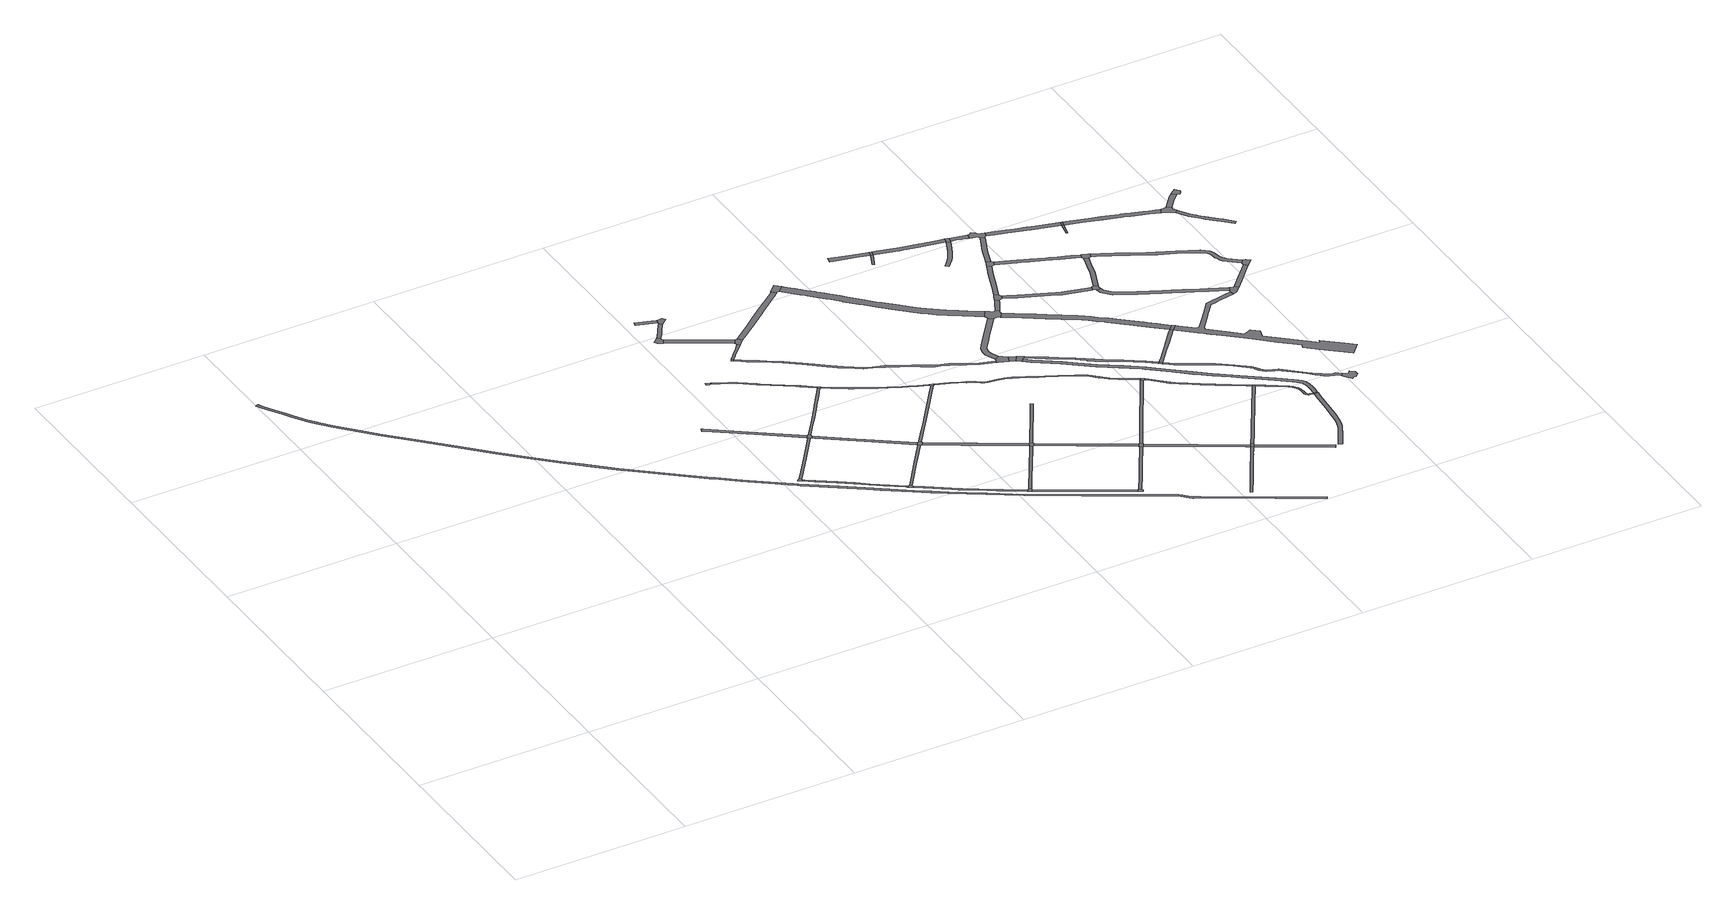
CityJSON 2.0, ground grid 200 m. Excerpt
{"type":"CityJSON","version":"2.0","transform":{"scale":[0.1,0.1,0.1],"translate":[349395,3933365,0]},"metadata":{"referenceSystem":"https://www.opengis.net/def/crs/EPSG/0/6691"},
"CityObjects":{
"road1":{"type":"Road","geometry":[{"type":"MultiSurface","lod":"1","boundaries":[[[0,1,2,3,4,5,6,7,8]]]}]},
"road2":{"type":"Road","attributes":{"RoadStructureAttribute.sectionType":"1"},"geometry":[{"type":"MultiSurface","lod":"1","boundaries":[[[9,10,11,12,13,14,15,16,17,18]]]}]},
"road3":{"type":"Road","attributes":{"RoadStructureAttribute.sectionType":"1"},"geometry":[{"type":"MultiSurface","lod":"1","boundaries":[[[7,19,20,21,22,23,24,25,8]]]}]},
"road4":{"type":"Road","attributes":{"RoadStructureAttribute.sectionType":"1"},"geometry":[{"type":"MultiSurface","lod":"1","boundaries":[[[26,27,28,29,30,31,32,33,34,35,36,37,38,39,40,41,42,43,44,45,46,47,48,49,50,51,52,53,54,55,56,57,58,59,60,61,62,63,64,65,66,67,68,69,70,71,72,73,74,75,76,77,78,79,80,81,82,83,84,85,86,87,88,89,90,91,92,93,94,95,96,97,98,99,100,101,102,103,104,105,106,107,108,109,110,111,112,113,114,115,116,117,118,119,120,121,122,123,124,125,126,127,128,129,130,131,132,133,134,135,136,137]]]}]},
"road5":{"type":"Road","attributes":{"RoadStructureAttribute.sectionType":"1"},"geometry":[{"type":"MultiSurface","lod":"1","boundaries":[[[138,139,140,141,142,143,144,5,4,145,146,147,148,149,150,151,152]]]}]},
"road6":{"type":"Road","geometry":[{"type":"MultiSurface","lod":"1","boundaries":[[[153,154,155,156,157,158,159,160]]]}]},
"road7":{"type":"Road","geometry":[{"type":"MultiSurface","lod":"1","boundaries":[[[12,22,21,161,162,163,164,13]]]}]},
"road8":{"type":"Road","geometry":[{"type":"MultiSurface","lod":"1","boundaries":[[[151,165,166,167,168,169,170,171,152]]]}]},
"road9":{"type":"Road","geometry":[{"type":"MultiSurface","lod":"1","boundaries":[[[172,173,174,175,176,177,178,179]]]}]},
"road10":{"type":"Road","attributes":{"RoadStructureAttribute.sectionType":"1"},"geometry":[{"type":"MultiSurface","lod":"1","boundaries":[[[180,181,182,183,162,161,184,185,186,187]]]}]},
"road11":{"type":"Road","attributes":{"RoadStructureAttribute.sectionType":"1"},"geometry":[{"type":"MultiSurface","lod":"1","boundaries":[[[188,189,190,191,192,193,194,195,172,179]]]}]},
"road12":{"type":"Road","attributes":{"RoadStructureAttribute.sectionType":"1"},"geometry":[{"type":"MultiSurface","lod":"1","boundaries":[[[196,197,198,199,200]]]}]},
"road13":{"type":"Road","attributes":{"RoadStructureAttribute.sectionType":"1"},"geometry":[{"type":"MultiSurface","lod":"1","boundaries":[[[201,202,203,204,205,206,207,208,209,210,211,212,213,214,215,216,217,218,219,220,221,153,160]]]}]},
"road14":{"type":"Road","attributes":{"RoadStructureAttribute.sectionType":"1"},"geometry":[{"type":"MultiSurface","lod":"1","boundaries":[[[163,222,223,224,225,226,227,228,229,230,231,232,233,234,235,236,237,238,239,240,241,242,164]]]}]},
"road15":{"type":"Road","attributes":{"RoadStructureAttribute.sectionType":"1"},"geometry":[{"type":"MultiSurface","lod":"1","boundaries":[[[243,244,170,169,245,246,247,248,249,250,251]]]}]},
"road16":{"type":"Road","attributes":{"RoadStructureAttribute.sectionType":"1"},"geometry":[{"type":"MultiSurface","lod":"1","boundaries":[[[252,253,254,255,256,257,258,259,260,261,262,263,264,265,266,166,165]]]}]},
"road17":{"type":"Road","geometry":[{"type":"MultiSurface","lod":"1","boundaries":[[[267,268,269,270]]]}]},
"road18":{"type":"Road","attributes":{"RoadStructureAttribute.sectionType":"1"},"geometry":[{"type":"MultiSurface","lod":"1","boundaries":[[[271,272,273,274,177,176,275,276,277]]]}]},
"road19":{"type":"Road","geometry":[{"type":"MultiSurface","lod":"1","boundaries":[[[278,279,200,199,192,191,280,281,282]]]}]},
"road20":{"type":"Road","attributes":{"RoadStructureAttribute.sectionType":"1"},"geometry":[{"type":"MultiSurface","lod":"1","boundaries":[[[283,284,285,286,287,288,289,290,291,292,267,270]]]}]},
"road21":{"type":"Road","geometry":[{"type":"MultiSurface","lod":"1","boundaries":[[[251,250,293,294,295,296,180,187]]]}]},
"road22":{"type":"Road","geometry":[{"type":"MultiSurface","lod":"1","boundaries":[[[212,211,297,232,231,298,299,300]]]}]},
"road23":{"type":"Road","geometry":[{"type":"MultiSurface","lod":"1","boundaries":[[[301,302,303,271,277,304,287,286]]]}]},
"road24":{"type":"Road","geometry":[{"type":"MultiSurface","lod":"1","boundaries":[[[305,260,259,306,307,308,309]]]}]},
"road25":{"type":"Road","attributes":{"RoadStructureAttribute.sectionType":"1"},"geometry":[{"type":"MultiSurface","lod":"1","boundaries":[[[310,311,312,313,294,293,314,315,316,317,318,319]]]}]},
"road26":{"type":"Road","attributes":{"RoadStructureAttribute.sectionType":"1"},"geometry":[{"type":"MultiSurface","lod":"1","boundaries":[[[320,321,322,323,324,325,326,327,328,329,330,331,296,295,332,333,334,335,336,337]]]}]},
"road27":{"type":"Road","attributes":{"RoadStructureAttribute.sectionType":"1"},"geometry":[{"type":"MultiSurface","lod":"1","boundaries":[[[338,339,340,341,342,343,344,345,346,347,348,349,350,351,352,353,354,355,356,357,358,359,300,299]]]}]},
"road28":{"type":"Road","attributes":{"RoadStructureAttribute.sectionType":"1"},"geometry":[{"type":"MultiSurface","lod":"1","boundaries":[[[360,361,362,363,364,365,309,308,366,367,368,369,370]]]}]},
"road29":{"type":"Road","attributes":{"RoadStructureAttribute.sectionType":"1"},"geometry":[{"type":"MultiSurface","lod":"1","boundaries":[[[371,372,373,307,306,374,375,376]]]}]},
"road30":{"type":"Road","attributes":{"RoadStructureAttribute.sectionType":"1"},"geometry":[{"type":"MultiSurface","lod":"1","boundaries":[[[302,377,378,379,380,381,382,383,384,385,386,387,388,389,390,391,392,393,394,395,303]]]}]},
"road31":{"type":"Road","attributes":{"RoadStructureAttribute.sectionType":"1"},"geometry":[{"type":"MultiSurface","lod":"1","boundaries":[[[269,396,397,398,399,400,401,402,403,404,405,406,407,408,409,410,411,412,413,414,415,416,417,418,419,420,421,422,423,424,425,426,427,428,429,430,431,432,433,434,435,436,437,438,439,440,441,442,443,444,445,446,447,448,449,450,451,452,270]]]}]},
"road32":{"type":"Road","geometry":[{"type":"MultiSurface","lod":"1","boundaries":[[[318,370,369,453,454,455,456,319]]]}]},
"road33":{"type":"Road","geometry":[{"type":"MultiSurface","lod":"1","boundaries":[[[457,458,459,460,461,462,350,349,463,320,337]]]}]},
"road34":{"type":"Road","geometry":[{"type":"MultiSurface","lod":"1","boundaries":[[[464,465,466,467,371,376]]]}]},
"road35":{"type":"Road","geometry":[{"type":"MultiSurface","lod":"1","boundaries":[[[468,469,470,386,385,471,472,473]]]}]},
"road36":{"type":"Road","attributes":{"RoadStructureAttribute.sectionType":"1"},"geometry":[{"type":"MultiSurface","lod":"1","boundaries":[[[455,474,475,476,477,478,479,480,481,456]]]}]},
"road37":{"type":"Road","attributes":{"RoadStructureAttribute.sectionType":"1"},"geometry":[{"type":"MultiSurface","lod":"1","boundaries":[[[453,482,483,484,485,486,487,488,489,454]]]}]},
"road38":{"type":"Road","attributes":{"RoadStructureAttribute.sectionType":"1"},"geometry":[{"type":"MultiSurface","lod":"1","boundaries":[[[490,491,492,493,494,495,496,467,466,497,498,499,500,501,502,503]]]}]},
"road39":{"type":"Road","geometry":[{"type":"MultiSurface","lod":"1","boundaries":[[[504,505,487,486,490,503,506,507]]]}]},
"road40":{"type":"Road","attributes":{"function":"3","RoadStructureAttribute.sectionType":"1"},"geometry":[{"type":"MultiSurface","lod":"1","boundaries":[[[472,508,509,510,511,512,513,514,515,516,517,518,519,520,521,522,523,524,525,526,527,528,529,530,531,532,533,534,535,536,537,538,539,540,541,542,543,544,545,546,547,548,549,550,551,552,553,554,555,556,557,558,473]]]}]},
"road41":{"type":"Road","attributes":{"RoadStructureAttribute.sectionType":"1"},"geometry":[{"type":"MultiSurface","lod":"1","boundaries":[[[559,560,561,562,563,564,565,566,567,568,569,570,571,572,573,574,575,576,577,578,579,580,581,582,583,584,585,586,460,459,587,588,589,590,591,592,593,594,595,596,597,598,599,600,601,602,603,604,605,606,607,608,609,610,611,612,613,614,615,616,617]]]}]},
"road42":{"type":"Road","geometry":[{"type":"MultiSurface","lod":"1","boundaries":[[[618,424,423,619,620,621,622,623,624,625]]]}]},
"road43":{"type":"Road","attributes":{"RoadStructureAttribute.sectionType":"1"},"geometry":[{"type":"MultiSurface","lod":"1","boundaries":[[[626,627,621,620]]]}]},
"road44":{"type":"Road","geometry":[{"type":"MultiSurface","lod":"1","boundaries":[[[628,629,627,626,630,631,632,633]]]}]},
"road45":{"type":"Road","attributes":{"RoadStructureAttribute.sectionType":"1"},"geometry":[{"type":"MultiSurface","lod":"1","boundaries":[[[624,634,635,636,637,638,639,640,641,642,643,644,645,646,647,648,649,650,651,652,653,654,625]]]}]},
"road46":{"type":"Road","attributes":{"RoadStructureAttribute.sectionType":"1"},"geometry":[{"type":"MultiSurface","lod":"1","boundaries":[[[655,656,657,658,659,660,661,662,663,664,665,666,667,668,507,506]]]}]},
"road47":{"type":"Road","attributes":{"RoadStructureAttribute.sectionType":"1"},"geometry":[{"type":"MultiSurface","lod":"1","boundaries":[[[669,670,671,672,673,674,675,676]]]}]},
"road48":{"type":"Road","attributes":{"RoadStructureAttribute.sectionType":"1"},"geometry":[{"type":"MultiSurface","lod":"1","boundaries":[[[677,678,679,680,681,682,683,684,685,686,687,505,504,688,689,690,691,692,693,694,695,696]]]}]},
"road49":{"type":"Road","attributes":{"RoadStructureAttribute.sectionType":"1"},"geometry":[{"type":"MultiSurface","lod":"1","boundaries":[[[661,697,698,699,700,701,702,703,704,705,706,707,708,709,710,711,712,713,714,715,716]]]}]},
"road50":{"type":"Road","geometry":[{"type":"MultiSurface","lod":"1","boundaries":[[[671,717,718,719,720,721,722]]]}]},
"road51":{"type":"Road","geometry":[{"type":"MultiSurface","lod":"1","boundaries":[[[723,672,671,722,724]]]}]},
"road52":{"type":"Road","geometry":[{"type":"MultiSurface","lod":"1","boundaries":[[[725,726,727,728,729,533,532,730,645,644,731,732,733,734,735]]]}]},
"road53":{"type":"Road","geometry":[{"type":"MultiSurface","lod":"1","boundaries":[[[736,662,661,716,737,738]]]}]},
"road54":{"type":"Road","attributes":{"RoadStructureAttribute.sectionType":"1"},"geometry":[{"type":"MultiSurface","lod":"1","boundaries":[[[632,739,740,741,742,743,744,745,746,747,748,749,750,751,752,753,754,755,756,757,758,759,760,761,762,763,764,765,766,767,768,769,770,771,772,633]]]}]},
"road55":{"type":"Road","attributes":{"RoadStructureAttribute.sectionType":"1"},"geometry":[{"type":"MultiSurface","lod":"1","boundaries":[[[773,774,727,726,775,776]]]}]},
"road56":{"type":"Road","geometry":[{"type":"MultiSurface","lod":"1","boundaries":[[[777,778,779,780,781,559,617,782,677,696]]]}]},
"road57":{"type":"Road","geometry":[{"type":"MultiSurface","lod":"1","boundaries":[[[783,784,773,776,785,786,787,788]]]}]},
"road58":{"type":"Road","attributes":{"RoadStructureAttribute.sectionType":"1"},"geometry":[{"type":"MultiSurface","lod":"1","boundaries":[[[789,790,791,792,793,794,795,796,797,798,799,800,801,723,724]]]}]},
"road59":{"type":"Road","attributes":{"RoadStructureAttribute.sectionType":"1"},"geometry":[{"type":"MultiSurface","lod":"1","boundaries":[[[802,803,737,716,804,805,806,807,808]]]}]},
"road60":{"type":"Road","attributes":{"RoadStructureAttribute.sectionType":"1"},"geometry":[{"type":"MultiSurface","lod":"1","boundaries":[[[630,809,810,811,812,813,814,815,816,817,818,819,820,821,822,823,824,825,826,827,828,829,830,831,832,833,834,835,836,837,838,839,840,841,842,843,844,845,846,847,848,849,850,851,852,853,854,855,856,857,858,859,860,861,862,631]]]}]},
"road61":{"type":"Road","attributes":{"RoadStructureAttribute.sectionType":"1"},"geometry":[{"type":"MultiSurface","lod":"1","boundaries":[[[787,863,864,865,866,867,868,869,870,871,872,873,788]]]}]},
"road62":{"type":"Road","attributes":{"RoadStructureAttribute.sectionType":"1"},"geometry":[{"type":"MultiSurface","lod":"1","boundaries":[[[874,875,876,877,878,879,880,881,882,883,884,885,886,887]]]}]},
"road63":{"type":"Road","geometry":[{"type":"MultiSurface","lod":"1","boundaries":[[[756,755,888,889]]]}]},
"road64":{"type":"Road","attributes":{"RoadStructureAttribute.sectionType":"1"},"geometry":[{"type":"MultiSurface","lod":"1","boundaries":[[[890,891,892,893,894,895,896,897,898,899,900,901,902,903,904,905,780,779,906,907,908,909,910,911,912,913,914,915,916,917,918,919,920,921,922]]]}]},
"road65":{"type":"Road","attributes":{"function":"3","RoadStructureAttribute.sectionType":"1"},"geometry":[{"type":"MultiSurface","lod":"1","boundaries":[[[734,923,924,925,926,927,928,929,930,931,932,933,934,935,936,937,938,939,940,941,942,943,944,945,946,947,948,949,950,951,952,953,954,955,956,957,958,959,960,961,962,963,735]]]}]},
"road66":{"type":"Road","geometry":[{"type":"MultiSurface","lod":"1","boundaries":[[[964,965,966,868,867,967,968,969,970]]]}]},
"road67":{"type":"Road","geometry":[{"type":"MultiSurface","lod":"1","boundaries":[[[971,795,794,887,886,972,973]]]}]},
"road68":{"type":"Road","attributes":{"RoadStructureAttribute.sectionType":"1"},"geometry":[{"type":"MultiSurface","lod":"1","boundaries":[[[974,975,976,977,978,979,980,981,982,786,785,983,984,985,986,987,988,989,990,991,992]]]}]},
"road69":{"type":"Road","attributes":{"RoadStructureAttribute.sectionType":"1"},"geometry":[{"type":"MultiSurface","lod":"1","boundaries":[[[836,993,994,995,996,997,998,999,1000,1001,1002,1003,1004,1005,1006,922,1007,1008,1009,1010,1011,1012,1013,1014,1015,736,738,1016,1017,1018,1019,1020,1021,1022,1006,1023,1024,1025,1026,1027,1028,1029,1030,1031,1032,1033,1034]]]}]},
"road70":{"type":"Road","attributes":{"RoadStructureAttribute.sectionType":"1"},"geometry":[{"type":"MultiSurface","lod":"1","boundaries":[[[972,1035,1036,1037,1038,1039,1040,1041,1042,973]]]}]},
"road71":{"type":"Road","attributes":{"RoadStructureAttribute.sectionType":"1"},"geometry":[{"type":"MultiSurface","lod":"1","boundaries":[[[1043,1044,1045,1046,1047,1048,964,970]]]}]},
"road72":{"type":"Road","attributes":{"RoadStructureAttribute.sectionType":"1"},"geometry":[{"type":"MultiSurface","lod":"1","boundaries":[[[1049,1050,1051,1052,1053,1054,1055,1056,756,889,1057,1058,1059,941]]]}]},
"road73":{"type":"Road","geometry":[{"type":"MultiSurface","lod":"1","boundaries":[[[890,922,1006,1005]]]}]},
"road74":{"type":"Road","geometry":[{"type":"MultiSurface","lod":"1","boundaries":[[[1040,1060,1061,1046,1045,1062,1063,1064,1065,1066,1067,1068,1069,1070,1041]]]}]},
"road75":{"type":"Road","attributes":{"RoadStructureAttribute.sectionType":"1"},"geometry":[{"type":"MultiSurface","lod":"1","boundaries":[[[1071,1072,1073,1074,1075,1076,1077,1078,1079,1080,1081,1082,1083,1084,1085,1034,1086,1087,1088,1089,1090,1091,1092,1093,1094,1095,1096,1097,1098,1099]]]}]},
"road76":{"type":"Road","attributes":{"RoadStructureAttribute.sectionType":"1"},"geometry":[{"type":"MultiSurface","lod":"1","boundaries":[[[1100,1101,1102,1103,1104,1105,1106,1107,1108,969,968,1109,1110,1111,1112,1113,1114,1115,1116,1117]]]}]},
"road77":{"type":"Road","geometry":[{"type":"MultiSurface","lod":"1","boundaries":[[[1118,1119,1120,1121,992,991,1122,1123]]]}]},
"road78":{"type":"Road","geometry":[{"type":"MultiSurface","lod":"1","boundaries":[[[941,1059,1124,1125,942]]]}]},
"road79":{"type":"Road","attributes":{"RoadStructureAttribute.sectionType":"1"},"geometry":[{"type":"MultiSurface","lod":"1","boundaries":[[[888,1126,1127,1128,1129,1130,1131,1132,1133,1134,1135,1136,1137,1138,1139,1140,1141,1142,1143,1144,1145,1146,1147,1148,1149,1150,1151,1152,1153,1154,1155,1156,1157,1158,1159,1160,1161,1162,1163,1164,1165,1166,1167,1168,1169,1170,1171,1172,1173,1174,1175,1176,1177,1178,1179,1180,1181,1182,1183,1184,1185,889]]]}]},
"road80":{"type":"Road","geometry":[{"type":"MultiSurface","lod":"1","boundaries":[[[1085,837,836,1034]]]}]},
"road81":{"type":"Road","attributes":{"RoadStructureAttribute.sectionType":"1"},"geometry":[{"type":"MultiSurface","lod":"1","boundaries":[[[1186,1187,1188,1189,1190,1191,1121,1120,1192,1193,1194,1195,1196,1197]]]}]},
"road82":{"type":"Road","attributes":{"RoadStructureAttribute.sectionType":"1"},"geometry":[{"type":"MultiSurface","lod":"1","boundaries":[[[1198,1199,1200,1201,1202,1203,1204,1205,1206,1064,1063,1207,1208,1209,1210,1211,1212,1213,1214]]]}]},
"road83":{"type":"Road","geometry":[{"type":"MultiSurface","lod":"1","boundaries":[[[1215,1216,1117,1116,1197,1196,1217,1218]]]}]},
"road84":{"type":"Road","attributes":{"RoadStructureAttribute.sectionType":"1"},"geometry":[{"type":"MultiSurface","lod":"1","boundaries":[[[1219,1220,1221,1222,1223,1224,1225,1226,1227,1228,1229,1230,1231,1118,1123,1232,1233,1234,1235,1236,1237,1238,1239,1240,1241,1242,1243,1244]]]}]},
"road85":{"type":"Road","geometry":[{"type":"MultiSurface","lod":"1","boundaries":[[[1214,1245,1246,1247]]]}]},
"road86":{"type":"Road","attributes":{"function":"3","RoadStructureAttribute.sectionType":"1"},"geometry":[{"type":"MultiSurface","lod":"1","boundaries":[[[1248,1249,1250,1251,1252,1253,1254,1255,1256,1257,1258,1259,1260,1261,1262,1263,1264,1265,1266,1267,1268,1269,1270,1271,1272,1273,1274,1275,1276,1277,1278,1279,1280,1281,1282,1283,1284,1285,1286,1287,1288,1289,1290,1291,1292,1293,1294,1295,1296,1124,1059]]]}]},
"road87":{"type":"Road","geometry":[{"type":"MultiSurface","lod":"1","boundaries":[[[1247,1297,1198,1214]]]}]},
"road88":{"type":"Road","geometry":[{"type":"MultiSurface","lod":"1","boundaries":[[[1298,1299,1157,1156,1300,1301,1302,1303,1304,1305,1306,1307]]]}]},
"road89":{"type":"Road","attributes":{"RoadStructureAttribute.sectionType":"1"},"geometry":[{"type":"MultiSurface","lod":"1","boundaries":[[[1217,1308,1309,1310,1311,1312,1313,1314,1315,1316,1317,1318,1319,1320,1321,1322,1323,1324,1325,1326,1327,1328,1329,1330,1331,1332,1333,1334,1335,1336,1337,1338,1339,1340,1341,1342,1343,1344,1345,1218]]]}]},
"road90":{"type":"Road","geometry":[{"type":"MultiSurface","lod":"1","boundaries":[[[1287,1286,1346,1347,1348,1349,1350,1219,1244]]]}]},
"road91":{"type":"Road","attributes":{"RoadStructureAttribute.sectionType":"1"},"geometry":[{"type":"MultiSurface","lod":"1","boundaries":[[[1351,1352,1353,1354,1355,1356,1357,1358,1359,1360,1361,1362,1363,1364,1365,1366,1367,1368,1369,1370,1371,1372,1373,1374,1297,1247]]]}]},
"road92":{"type":"Road","attributes":{"RoadStructureAttribute.sectionType":"1"},"geometry":[{"type":"MultiSurface","lod":"1","boundaries":[[[1375,1376,1377,1378,1379,1380,1381,1382,1348,1347]]]}]},
"road93":{"type":"Road","geometry":[{"type":"MultiSurface","lod":"1","boundaries":[[[1379,1378,1383,1384,1326,1325]]]}]},
"road94":{"type":"Road","geometry":[{"type":"MultiSurface","lod":"1","boundaries":[[[1385,1386,1387,1362,1361,1388,1389,1390,1391,1392,1393]]]}]},
"road95":{"type":"Road","attributes":{"RoadStructureAttribute.sectionType":"1"},"geometry":[{"type":"MultiSurface","lod":"1","boundaries":[[[1392,1394,1395,1396,1397,1398,1399,1400,1393]]]}]},
"road96":{"type":"Road","attributes":{"RoadStructureAttribute.sectionType":"1"},"geometry":[{"type":"MultiSurface","lod":"1","boundaries":[[[1401,1402,1403,1404,1405,1406,1407,1408,1409,1390,1389,1410,1411,1412,1413,1414,1415,1416,1417,1418,1419,1420,1421]]]}]},
"road97":{"type":"Road","geometry":[{"type":"MultiSurface","lod":"1","boundaries":[[[1422,1423,1397,1396,1424,1425,1426,1427]]]}]}
},
"vertices":[
[4183,2996,0],[4172,2996,0],[4158,2976,0],[4183,2958,0],[4196,2949,0],[4210,2969,0],[4208,2979,0],[4213,2989,0],[4191,3002,0],
[3842,4193,0],[4198,3936,0],[4203,3932,0],[4630,3622,0],[4653,3654,0],[4236,3957,0],[4221,3967,0],[3781,4295,0],[3770,4302,0],[3751,4259,0],
[4282,3083,0],[4434,3290,0],[4653,3590,0],[4632,3603,0],[4414,3305,0],[4317,3174,0],[4192,3002,0],
[32,6864,0],[102,6750,0],[156,6660,0],[211,6569,0],[308,6423,0],[349,6367,0],[396,6304,0],[499,6185,0],[621,6046,0],[662,6003,0],[849,5806,0],[1096,5554,0],[1429,5217,0],[1711,4934,0],[1950,4702,0],[2199,4466,0],[2382,4300,0],[2406,4278,0],[2678,4037,0],[2692,4026,0],[2936,3824,0],[3184,3617,0],[3392,3454,0],[3427,3426,0],[3647,3253,0],[3879,3076,0],[4036,2957,0],[4114,2898,0],[4140,2879,0],[4457,2659,0],[4701,2485,0],[4813,2405,0],[5089,2210,0],[5239,2109,0],[5241,2107,0],[5387,2011,0],[5553,1909,0],[5555,1908,0],[5719,1802,0],[6046,1590,0],[6560,1293,0],[7324,864,0],[7345,851,0],[7377,827,0],[7439,779,0],[7481,742,0],[7503,718,0],[7530,694,0],[7536,691,0],[7652,631,0],[7801,544,0],[8269,274,0],[8459,164,0],[8461,163,0],[8661,47,0],[8726,10,0],[8738,32,0],[8631,93,0],[8462,191,0],[8460,192,0],[8439,204,0],[7813,566,0],[7608,685,0],[7548,719,0],[7524,740,0],[7503,762,0],[7462,799,0],[7429,827,0],[7389,855,0],[7368,867,0],[7360,871,0],[7336,885,0],[6572,1315,0],[6059,1612,0],[5733,1823,0],[5553,1938,0],[5403,2036,0],[5326,2087,0],[5256,2134,0],[5106,2235,0],[4831,2429,0],[4767,2475,0],[4474,2684,0],[4132,2922,0],[4085,2957,0],[3897,3099,0],[3666,3277,0],[3445,3450,0],[3427,3464,0],[3203,3641,0],[2955,3847,0],[2712,4048,0],[2698,4060,0],[2426,4301,0],[2396,4328,0],[2219,4487,0],[1970,4724,0],[1732,4955,0],[1450,5238,0],[1117,5575,0],[871,5827,0],[643,6066,0],[521,6205,0],[418,6323,0],[397,6353,0],[333,6440,0],[236,6585,0],[199,6646,0],[127,6766,0],[58,6879,0],[31,6934,0],[2,6925,0],
[5082,2346,0],[4937,2449,0],[4775,2563,0],[4650,2660,0],[4505,2764,0],[4318,2892,0],[4225,2958,0],[4304,2872,0],[4491,2744,0],[4635,2640,0],[4760,2543,0],[4881,2457,0],[5068,2326,0],[5081,2316,0],[5097,2337,0],
[4272,4986,0],[4221,5010,0],[4212,4992,0],[4215,4984,0],[4247,4962,0],[4250,4967,0],[4257,4969,0],[4264,4968,0],
[4669,3592,0],[4692,3629,0],[4692,3645,0],[4670,3658,0],
[5128,2281,0],[5141,2302,0],[5136,2309,0],[5133,2315,0],[5135,2323,0],[5115,2338,0],[5107,2335,0],
[4200,5986,0],[4181,5963,0],[4135,5925,0],[4161,5894,0],[4208,5867,0],[4237,5920,0],[4226,5948,0],[4231,5960,0],
[5570,2984,0],[5566,2988,0],[5139,3300,0],[5120,3314,0],[4702,3568,0],[5114,3269,0],[5115,3268,0],[5551,2947,0],
[4273,6015,0],[4314,6079,0],[4364,6158,0],[4379,6173,0],[4350,6201,0],[4340,6192,0],[4331,6182,0],[4211,5999,0],
[4311,6283,0],[4133,6341,0],[4121,6293,0],[4344,6219,0],[4359,6269,0],
[4268,4966,0],[4348,4928,0],[4411,4897,0],[4462,4872,0],[4499,4847,0],[4670,4726,0],[4689,4713,0],[4787,4647,0],[5002,4498,0],[5038,4474,0],[5176,4370,0],[5190,4384,0],[5050,4490,0],[5026,4506,0],[4798,4663,0],[4701,4729,0],[4679,4745,0],[4511,4864,0],[4472,4890,0],[4434,4908,0],[4357,4946,0],
[4746,3719,0],[4801,3794,0],[4855,3868,0],[4911,3944,0],[4915,3950,0],[4951,4000,0],[4963,4017,0],[5013,4087,0],[5117,4234,0],[5195,4344,0],[5172,4357,0],[5165,4345,0],[5104,4258,0],[4995,4106,0],[4942,4031,0],[4930,4014,0],[4895,3964,0],[4889,3957,0],[4837,3886,0],[4782,3810,0],[4673,3663,0],
[5344,2650,0],[5170,2413,0],[5139,2329,0],[5197,2409,0],[5364,2636,0],[5412,2701,0],[5565,2910,0],[5574,2921,0],[5552,2935,0],
[5219,2222,0],[5376,2114,0],[5461,2055,0],[5512,2019,0],[5554,1994,0],[5685,1913,0],[5847,1806,0],[6115,1642,0],[6131,1668,0],[5698,1935,0],[5554,2023,0],[5527,2039,0],[5526,2040,0],[5390,2135,0],[5233,2243,0],
[4670,5267,0],[4654,5240,0],[4672,5229,0],[4689,5250,0],
[4879,5556,0],[4616,5708,0],[4578,5730,0],[4460,5796,0],[4401,5760,0],[4548,5678,0],[4849,5504,0],
[4421,6269,0],[4365,6267,0],[4388,6183,0],[4406,6202,0],[4448,6239,0],
[4734,5298,0],[4762,5328,0],[4779,5347,0],[4880,5449,0],[4856,5473,0],[4807,5413,0],[4805,5411,0],[4741,5343,0],[4738,5339,0],[4714,5314,0],
[5592,2924,0],[5618,2955,0],[5618,2979,0],[5592,2987,0],
[5176,4364,0],[5202,4348,0],[5207,4349,0],[5218,4366,0],
[4891,5461,0],[4950,5514,0],[4908,5560,0],[4858,5476,0],
[6137,1667,0],[6150,1620,0],[6167,1645,0],[6174,1664,0],[6148,1679,0],
[6536,2421,0],[6098,2675,0],[5957,2757,0],[5660,2930,0],[5677,2874,0],[5948,2717,0],[6078,2641,0],[6474,2411,0],[6544,2370,0],[6562,2406,0],
[6208,3829,0],[6205,3823,0],[6133,3723,0],[6076,3646,0],[5919,3431,0],[5918,3429,0],[5863,3355,0],[5809,3281,0],[5758,3212,0],[5704,3139,0],[5628,3036,0],[5597,2994,0],[5637,3005,0],[5940,3415,0],[6047,3562,0],[6154,3709,0],[6201,3773,0],[6230,3813,0],
[5301,4287,0],[5451,4196,0],[5502,4168,0],[5586,4122,0],[5663,4081,0],[5717,4052,0],[5805,4009,0],[5943,3947,0],[5994,3926,0],[6094,3884,0],[6095,3884,0],[6203,3842,0],[6212,3860,0],[6102,3903,0],[6019,3937,0],[5951,3965,0],[5813,4027,0],[5726,4069,0],[5673,4098,0],[5596,4140,0],[5461,4214,0],[5312,4304,0],
[6463,2218,0],[6410,2127,0],[6346,2018,0],[6274,1894,0],[6258,1866,0],[6232,1823,0],[6288,1859,0],[6298,1876,0],[6372,2003,0],[6570,2342,0],[6544,2357,0],
[7112,1108,0],[6650,1370,0],[6195,1626,0],[6179,1601,0],[6635,1344,0],[7097,1082,0],
[4978,5540,0],[5178,5694,0],[5286,5781,0],[5352,5835,0],[5389,5865,0],[5553,5995,0],[5602,6034,0],[5620,6048,0],[5680,6100,0],[5640,6145,0],[5603,6113,0],[5518,6045,0],[5467,6007,0],[5408,5961,0],[5369,5932,0],[5293,5869,0],[5236,5823,0],[5122,5729,0],[4940,5586,0],
[4745,5176,0],[4788,5145,0],[4796,5140,0],[4847,5109,0],[4881,5089,0],[4920,5063,0],[5099,4942,0],[5261,4819,0],[5458,4658,0],[5509,4616,0],[5548,4588,0],[5585,4566,0],[5697,4489,0],[5768,4439,0],[5804,4423,0],[5853,4408,0],[5898,4394,0],[5972,4357,0],[6238,4220,0],[6239,4220,0],[6297,4183,0],[6425,4112,0],[6480,4093,0],[6567,4064,0],[6684,4000,0],[6719,3981,0],[6848,3923,0],[7006,3869,0],[7016,3898,0],[6859,3951,0],[6770,3991,0],[6733,4008,0],[6579,4091,0],[6535,4106,0],[6463,4131,0],[6436,4140,0],[6319,4206,0],[6252,4247,0],[6233,4257,0],[5983,4385,0],[5907,4417,0],[5865,4430,0],[5812,4446,0],[5780,4460,0],[5604,4586,0],[5595,4592,0],[5551,4621,0],[5497,4664,0],[5490,4670,0],[5367,4769,0],[5213,4891,0],[5115,4966,0],[4969,5062,0],[4905,5106,0],[4859,5134,0],[4817,5160,0],[4814,5162,0],
[6589,2347,0],[6605,2384,0],[6604,2395,0],[6573,2409,0],
[6232,3815,0],[6237,3821,0],[6245,3824,0],[6252,3844,0],[6244,3847,0],[6221,3856,0],[6209,3835,0],
[7146,1056,0],[7160,1083,0],[7149,1092,0],[7121,1110,0],
[5724,6238,0],[5642,6157,0],[5641,6147,0],[5697,6115,0],[5717,6113,0],[5784,6178,0],
[6617,2423,0],[6623,2435,0],[6961,3020,0],[6935,3034,0],[6895,2965,0],[6808,2815,0],[6591,2438,0],[6585,2429,0],
[6971,2123,0],[7096,2051,0],[7212,1983,0],[7411,1867,0],[7519,1804,0],[7538,1840,0],[7467,1881,0],[7121,2083,0],
[7521,1792,0],[7321,1447,0],[7263,1348,0],[7251,1328,0],[7211,1258,0],[7158,1167,0],[7132,1122,0],[7158,1106,0],[7278,1314,0],[7286,1328,0],[7320,1386,0],[7346,1432,0],[7371,1475,0],[7547,1777,0],
[7579,1832,0],[7553,1846,0],[7559,1780,0],[7577,1815,0],
[5877,5952,0],[5897,5932,0],[5933,5895,0],[6071,5755,0],[6108,5718,0],[6190,5634,0],[6194,5619,0],[6311,5496,0],[6316,5491,0],[6329,5488,0],[6458,5349,0],[6562,5248,0],[6698,5116,0],[6787,5041,0],[6848,4991,0],[6880,4966,0],[6914,4939,0],[6932,4926,0],[7011,4872,0],[7045,4849,0],[7056,4841,0],[7134,4790,0],[7183,4758,0],[7240,4722,0],[7320,4669,0],[7372,4748,0],[7355,4759,0],[7306,4791,0],[7220,4848,0],[7143,4898,0],[7032,4969,0],[6924,5051,0],[6870,5092,0],[6828,5131,0],[6822,5136,0],[6763,5190,0],[6637,5310,0],[6526,5416,0],[6487,5457,0],[6382,5570,0],[6274,5684,0],[6220,5739,0],[6140,5820,0],[6103,5858,0],[6045,5917,0],[6032,5929,0],[6002,5961,0],[5966,5997,0],[5882,6079,0],[5846,6115,0],[5799,6163,0],
[8147,2887,0],[8117,2904,0],[8039,2951,0],[7961,2997,0],[7877,3056,0],[7855,3073,0],[7845,3080,0],[7797,3124,0],[7713,3206,0],[7701,3216,0],[7672,3233,0],[7601,3273,0],[7445,3350,0],[7322,3408,0],[7257,3432,0],[7148,3493,0],[7018,3555,0],[6975,3575,0],[6938,3586,0],[6851,3598,0],[6761,3611,0],[6729,3622,0],[6699,3636,0],[6650,3671,0],[6626,3688,0],[6566,3716,0],[6529,3732,0],[6410,3784,0],[6255,3822,0],[6403,3766,0],[6558,3698,0],[6558,3697,0],[6616,3671,0],[6638,3654,0],[6689,3619,0],[6721,3603,0],[6756,3591,0],[6848,3578,0],[6933,3566,0],[6968,3556,0],[7009,3537,0],[7139,3475,0],[7172,3457,0],[7213,3434,0],[7248,3413,0],[7314,3390,0],[7436,3332,0],[7591,3256,0],[7667,3213,0],[7689,3200,0],[7699,3191,0],[7783,3109,0],[7833,3064,0],[7843,3056,0],[7866,3040,0],[7950,2980,0],[8029,2934,0],[8106,2887,0],[8137,2869,0],
[7038,3917,0],[7025,3863,0],[7132,3821,0],[7164,3906,0],[7115,3938,0],[7090,3958,0],[7089,3959,0],[7032,3928,0],
[7198,3796,0],[7241,3865,0],
[7302,3832,0],[7280,3847,0],[7250,3755,0],[7277,3791,0],[7295,3801,0],[7311,3827,0],
[7067,3999,0],[7050,4038,0],[7042,4077,0],[7042,4093,0],[7045,4124,0],[7055,4153,0],[7122,4243,0],[7151,4281,0],[7187,4329,0],[7255,4417,0],[7384,4585,0],[7336,4622,0],[7128,4353,0],[7027,4222,0],[7026,4220,0],[6994,4166,0],[6981,4112,0],[6981,4052,0],[6994,4003,0],[7012,3966,0],[7020,3949,0],
[7970,1541,0],[8035,1504,0],[8471,1250,0],[8472,1249,0],[8474,1248,0],[8491,1239,0],[8512,1226,0],[8527,1264,0],[8498,1281,0],[8475,1294,0],[8473,1295,0],[8446,1311,0],[8055,1538,0],[7984,1580,0],
[6473,6324,0],[6744,6257,0],[6861,6227,0],[6872,6288,0],[6709,6329,0],[6671,6338,0],[6452,6394,0],[6436,6333,0],
[8136,2858,0],[8133,2854,0],[8122,2839,0],[8055,2722,0],[8005,2634,0],[7979,2590,0],[7964,2564,0],[7824,2320,0],[7823,2317,0],[7735,2164,0],[7590,1912,0],[7631,1922,0],[7670,1990,0],[7846,2298,0],[8014,2591,0],[8031,2620,0],[8080,2705,0],[8147,2823,0],[8156,2835,0],[8159,2839,0],
[8503,1211,0],[8494,1196,0],[8475,1163,0],[8473,1160,0],[8471,1156,0],[8284,833,0],[8231,741,0],[8193,675,0],[8129,565,0],[8094,505,0],[8120,490,0],[8152,545,0],[8212,649,0],[8253,719,0],[8452,1064,0],[8470,1095,0],[8472,1099,0],[8511,1165,0],[8537,1211,0],[8538,1211,0],
[6812,6119,0],[6791,6073,0],[6814,6062,0],[6824,6082,0],[6827,6089,0],[6885,6217,0],
[6902,6281,0],[6889,6225,0],
[7499,4661,0],[7511,4682,0],[7467,4706,0],[7443,4701,0],[7408,4724,0],[7332,4634,0],[7391,4594,0],[7425,4595,0],[7436,4591,0],[7461,4574,0],[7505,4641,0],
[8538,1272,0],[8561,1244,0],[8564,1257,0],
[7487,3680,0],[7546,3643,0],[7627,3592,0],[7744,3514,0],[7785,3487,0],[7828,3457,0],[7839,3430,0],[7905,3388,0],[7937,3366,0],[7999,3332,0],[8050,3303,0],[8130,3258,0],[8150,3247,0],[8241,3188,0],[8274,3162,0],[8341,3115,0],[8447,3034,0],[8468,3052,0],[8358,3140,0],[8256,3210,0],[8164,3270,0],[8088,3315,0],[8032,3348,0],[7984,3382,0],[7960,3399,0],[7913,3431,0],[7752,3543,0],[7686,3588,0],[7685,3589,0],[7603,3642,0],[7562,3669,0],[7522,3694,0],[7514,3699,0],[7503,3706,0],
[7557,4876,0],[7540,4839,0],[7584,4816,0],[7603,4854,0],
[8164,2842,0],[8172,2844,0],[8176,2844,0],[8189,2861,0],[8183,2865,0],[8137,2862,0],
[7592,4949,0],[7564,4890,0],[7644,4867,0],[7658,4913,0],[7647,4948,0],[7600,4967,0],
[7122,6165,0],[7165,6154,0],[7203,6146,0],[7240,6138,0],[7359,6116,0],[7656,6060,0],[7667,6117,0],[7625,6125,0],[7404,6167,0],[7393,6169,0],[7201,6206,0],[7131,6224,0],[6957,6267,0],
[8921,1036,0],[8618,1211,0],[8908,997,0],[9022,932,0],[9031,927,0],[9266,790,0],[9286,825,0],
[7322,3698,0],[7577,3523,0],[7717,3408,0],[7860,3291,0],[7962,3223,0],[8151,3099,0],[8256,3023,0],[8278,3007,0],[8491,2828,0],[8493,2826,0],[8662,2684,0],[8680,2669,0],[8685,2666,0],[8821,2563,0],[8978,2444,0],[9066,2377,0],[9336,2169,0],[9479,2059,0],[9516,2028,0],[9537,2007,0],[9556,1980,0],[9557,1975,0],[9567,1940,0],[9571,1896,0],[9571,1848,0],[9567,1800,0],[9566,1789,0],[9565,1777,0],[9610,1774,0],[9611,1787,0],[9616,1845,0],[9616,1898,0],[9612,1936,0],[9611,1948,0],[9597,1999,0],[9571,2036,0],[9545,2063,0],[9507,2094,0],[9362,2206,0],[9006,2479,0],[8837,2607,0],[8712,2701,0],[8708,2704,0],[8676,2731,0],[8494,2884,0],[8492,2886,0],[8307,3041,0],[8175,3137,0],[8115,3177,0],[7989,3260,0],[7887,3327,0],[7729,3456,0],[7605,3558,0],[7349,3734,0],
[7652,4961,0],[7713,5118,0],[7759,5237,0],[7785,5304,0],[7845,5441,0],[7798,5461,0],[7739,5323,0],[7716,5262,0],[7634,5053,0],[7633,5050,0],[7614,5003,0],
[7585,5901,0],[7577,5883,0],[7532,5803,0],[7499,5758,0],[7462,5714,0],[7431,5684,0],[7462,5652,0],[7495,5684,0],[7534,5730,0],[7570,5779,0],[7617,5863,0],[7648,5930,0],[7697,6037,0],[7656,6056,0],
[8480,3009,0],[8497,3031,0],
[9092,2214,0],[9041,2245,0],[8905,2334,0],[8768,2414,0],[8717,2444,0],[8670,2477,0],[8633,2502,0],[8580,2539,0],[8529,2574,0],[8490,2600,0],[8488,2601,0],[8487,2602,0],[8418,2647,0],[8381,2675,0],[8293,2760,0],[8217,2840,0],[8204,2825,0],[8278,2746,0],[8368,2660,0],[8406,2631,0],[8452,2601,0],[8488,2577,0],[8490,2576,0],[8518,2557,0],[8566,2524,0],[8610,2493,0],[8631,2479,0],[8677,2447,0],[8706,2427,0],[8762,2394,0],[8895,2317,0],[9030,2228,0],[9082,2197,0],
[7651,4449,0],[7655,4447,0],[7747,4388,0],[7850,4322,0],[7899,4291,0],[7904,4288,0],[7989,4234,0],[8060,4188,0],[8162,4120,0],[8216,4079,0],[8278,4028,0],[8344,3970,0],[8366,3951,0],[8503,3831,0],[8505,3829,0],[8542,3797,0],[8638,3713,0],[8739,3626,0],[8858,3523,0],[8911,3584,0],[8795,3684,0],[8790,3688,0],[8715,3752,0],[8691,3773,0],[8540,3901,0],[8506,3931,0],[8504,3933,0],[8413,4016,0],[8407,4021,0],[8328,4083,0],[8271,4129,0],[8263,4135,0],[8216,4174,0],[8157,4214,0],[8020,4307,0],[7993,4326,0],[7891,4391,0],[7857,4413,0],[7801,4449,0],[7721,4501,0],[7612,4572,0],
[7829,5539,0],[7820,5515,0],[7814,5499,0],[7876,5450,0],[7878,5451,0],[7895,5498,0],[7877,5522,0],
[7698,6111,0],[7704,6051,0],[7717,6108,0],
[8514,4604,0],[8512,4605,0],[8294,4656,0],[8236,4670,0],[8129,4715,0],[8106,4725,0],[7892,4815,0],[7814,4848,0],[7715,4889,0],[7791,4803,0],[7911,4751,0],[8103,4671,0],[8206,4628,0],[8220,4622,0],[8250,4615,0],[8511,4553,0],[8513,4553,0],[8531,4549,0],[8543,4597,0],
[9545,1780,0],[9529,1783,0],[9526,1784,0],[9512,1789,0],[9500,1800,0],[9495,1813,0],[9493,1858,0],[9488,1907,0],[9475,1943,0],[9443,1981,0],[9411,2014,0],[9202,2146,0],[9118,2198,0],[9107,2181,0],[9001,2060,0],[8922,1924,0],[8862,1824,0],[8817,1746,0],[8800,1718,0],[8755,1640,0],[8725,1590,0],[8673,1502,0],[8634,1435,0],[8659,1418,0],[8749,1572,0],[8771,1609,0],[8815,1684,0],[8842,1730,0],[8892,1816,0],[8945,1905,0],[9192,2129,0],[9399,1998,0],[9428,1968,0],[9457,1933,0],[9468,1902,0],[9473,1856,0],[9475,1809,0],[9483,1789,0],[9501,1771,0],[9511,1768,0],[9524,1764,0],[9565,1757,0],
[7767,6038,0],[7822,6023,0],[7837,6019,0],[7886,6006,0],[7891,6005,0],[7897,6003,0],[7913,6061,0],[7803,6090,0],
[7915,5629,0],[7946,5717,0],[8043,5931,0],[7997,5951,0],[7900,5735,0],[7862,5630,0],
[8835,3496,0],[8829,3488,0],[8711,3346,0],[8707,3341,0],[8644,3265,0],[8590,3200,0],[8496,3087,0],[8494,3084,0],[8649,3213,0],[8728,3307,0],[8886,3497,0],
[7934,5993,0],[7985,5979,0],[8049,5946,0],[8068,5954,0],[8084,6011,0],[8014,6030,0],[7999,6056,0],[7958,6084,0],[7950,6073,0],[7947,6069,0],[7936,6066,0],
[9393,869,0],[9407,893,0],[9445,960,0],[9464,994,0],[9494,1051,0],[9519,1101,0],[9539,1157,0],[9553,1217,0],[9566,1299,0],[9575,1398,0],[9581,1455,0],[9599,1652,0],[9603,1703,0],[9606,1732,0],[9608,1757,0],[9562,1743,0],[9554,1656,0],[9536,1460,0],[9533,1431,0],[9521,1305,0],[9509,1226,0],[9496,1170,0],[9478,1119,0],[9454,1071,0],[9425,1016,0],[9416,1001,0],[9358,898,0],[9318,828,0],[9357,806,0],
[8653,5208,0],[8598,5229,0],[8522,5258,0],[8520,5259,0],[8439,5290,0],[8410,5301,0],[8252,5362,0],[8197,5383,0],[8126,5410,0],[8101,5366,0],[8187,5333,0],[8225,5318,0],[8430,5240,0],[8444,5235,0],[8519,5206,0],[8521,5205,0],[8724,5128,0],[8742,5174,0],
[8616,4536,0],[8609,4566,0],[8618,4588,0],[8572,4606,0],[8544,4546,0],[8567,4525,0],
[8940,3558,0],[8925,3571,0],
[8493,2999,0],[8495,2997,0],[8499,2994,0],[8576,2934,0],[8688,2871,0],[8720,2853,0],[8738,2843,0],[8775,2822,0],[8796,2810,0],[8891,2755,0],[8937,2729,0],[8972,2702,0],[9096,2610,0],[9231,2498,0],[9255,2469,0],[9258,2464,0],[9287,2414,0],[9338,2360,0],[9419,2329,0],[9460,2313,0],[9489,2289,0],[9608,2183,0],[9683,2118,0],[9750,2053,0],[9751,2052,0],[9760,2044,0],[9816,1998,0],[9865,1969,0],[9912,1949,0],[9950,1937,0],[9972,1913,0],[10005,1944,0],[9967,1973,0],[9937,1984,0],[9924,1989,0],[9878,2006,0],[9836,2028,0],[9810,2047,0],[9770,2074,0],[9731,2104,0],[9715,2113,0],[9622,2200,0],[9506,2309,0],[9473,2336,0],[9358,2380,0],[9353,2382,0],[9342,2393,0],[9308,2429,0],[9276,2484,0],[9249,2517,0],[9112,2631,0],[8951,2750,0],[8941,2756,0],[8900,2780,0],[8813,2831,0],[8788,2845,0],[8756,2863,0],[8730,2878,0],[8684,2904,0],[8599,2952,0],
[8696,4954,0],[8677,4885,0],[8662,4831,0],[8658,4820,0],[8650,4800,0],[8578,4622,0],[8676,4732,0],[8708,4812,0],[8721,4856,0],[8752,4965,0],[8786,5086,0],[8737,5104,0],
[8858,5798,0],[8846,5801,0],[8706,5840,0],[8643,5857,0],[8529,5888,0],[8527,5889,0],[8516,5892,0],[8397,5924,0],[8300,5951,0],[8156,5932,0],[8290,5894,0],[8526,5829,0],[8528,5828,0],[8599,5808,0],[8624,5801,0],[8629,5800,0],[8842,5740,0],
[8818,5145,0],[8759,5168,0],[8814,5092,0],[8833,5139,0],
[9772,3895,0],[9577,3984,0],[9498,4021,0],[9422,4057,0],[9339,4096,0],[9324,4103,0],[9234,4145,0],[9149,4185,0],[8913,4296,0],[8826,4342,0],[8699,4410,0],[8697,4412,0],[8625,4497,0],[8579,4473,0],[8667,4370,0],[8833,4282,0],[8854,4271,0],[8891,4251,0],[9122,4143,0],[9123,4142,0],[9301,4059,0],[9341,4040,0],[9419,4003,0],[9556,3939,0],[9743,3853,0],[9751,3849,0],
[8811,5597,0],[8828,5593,0],[8860,5735,0],
[9083,3324,0],[9131,3282,0],[9149,3266,0],[9150,3266,0],[9182,3238,0],[9272,3159,0],[9510,2948,0],[9625,2846,0],[9711,2769,0],[9787,2702,0],[9830,2664,0],[9898,2603,0],[9884,2564,0],[10017,2447,0],[10288,2211,0],[10394,2332,0],[10291,2422,0],[10097,2591,0],[10084,2551,0],[9626,2954,0],[9652,3043,0],[9572,3105,0],[9488,3075,0],[9369,3180,0],[9205,3324,0],[9198,3330,0],[9184,3342,0],[9182,3344,0],[9185,3382,0],[9227,3435,0],[9304,3530,0],[9329,3562,0],[9354,3593,0],[9366,3608,0],[9448,3710,0],[9508,3722,0],[9578,3737,0],[9580,3737,0],[9754,3773,0],[9744,3822,0],[9669,3806,0],[9420,3755,0],[9352,3670,0],[9295,3599,0],[9235,3525,0],[9146,3413,0],[9111,3410,0],[8999,3508,0],[8991,3514,0],
[8876,5793,0],
[10063,1922,0],[10033,1920,0],[9991,1888,0],[10047,1810,0],[10070,1827,0],[10098,1825,0],[10139,1869,0],[10131,1876,0],[10129,1907,0],[10084,1946,0],
[8921,5048,0],[8990,5012,0],[9012,5000,0],[9180,4912,0],[9333,4834,0],[9398,4800,0],[9430,4786,0],[9601,4713,0],[9613,4707,0],[9826,4604,0],[9890,4550,0],[9905,4521,0],[9918,4445,0],[9923,4433,0],[9939,4390,0],[9940,4388,0],[9960,4358,0],[10109,4228,0],[10139,4268,0],[10009,4381,0],[9997,4391,0],[9984,4411,0],[9966,4459,0],[9957,4510,0],[9953,4537,0],[9930,4582,0],[9853,4646,0],[9750,4697,0],[9634,4753,0],[9445,4834,0],[9419,4845,0],[9372,4870,0],[9366,4873,0],[9356,4878,0],[9203,4956,0],[9099,5011,0],[9068,5027,0],[8942,5093,0],
[9798,3782,0],[9866,3856,0],[9829,3889,0],[9804,3884,0],[9797,3883,0],
[8887,5727,0],[9049,5682,0],[9263,5623,0],[9336,5602,0],[9365,5593,0],[9445,5569,0],[9473,5560,0],[9539,5540,0],[9657,5502,0],[9726,5480,0],[9843,5439,0],[9864,5498,0],[9834,5508,0],[9820,5513,0],[9757,5533,0],[9695,5553,0],[9577,5592,0],[9516,5611,0],[9510,5613,0],[9471,5625,0],[9463,5627,0],[9321,5669,0],[9276,5682,0],[9184,5708,0],
[9941,3937,0],[9942,3938,0],[10135,4150,0],[10142,4157,0],[10106,4192,0],[10099,4184,0],[9905,3972,0],[9838,3899,0],
[10214,4233,0],[10177,4267,0],
[9915,5498,0],[9906,5496,0],[9884,5495,0],[9972,5372,0],[9973,5371,0],[10014,5396,0],[9984,5442,0],[9988,5471,0],[9942,5512,0],
[10007,5492,0],[10067,5568,0],[10148,5653,0],[10106,5694,0],[10061,5652,0],[10022,5605,0],[9986,5561,0],
[10339,5025,0],[10302,5062,0],[10200,5161,0],[10191,5170,0],[10187,5174,0],[10147,5214,0],[10135,5226,0],[10109,5254,0],[10092,5278,0],[10033,5273,0],[10058,5243,0],[10079,5219,0],[10131,5165,0],[10153,5143,0],[10154,5142,0],[10183,5113,0],[10271,5026,0],[10305,4992,0],[10305,4991,0],[10407,4894,0],[10438,4926,0],
[10172,5751,0],[10112,5700,0],[10177,5654,0],[10188,5645,0],[10208,5673,0],[10211,5705,0]
]}
